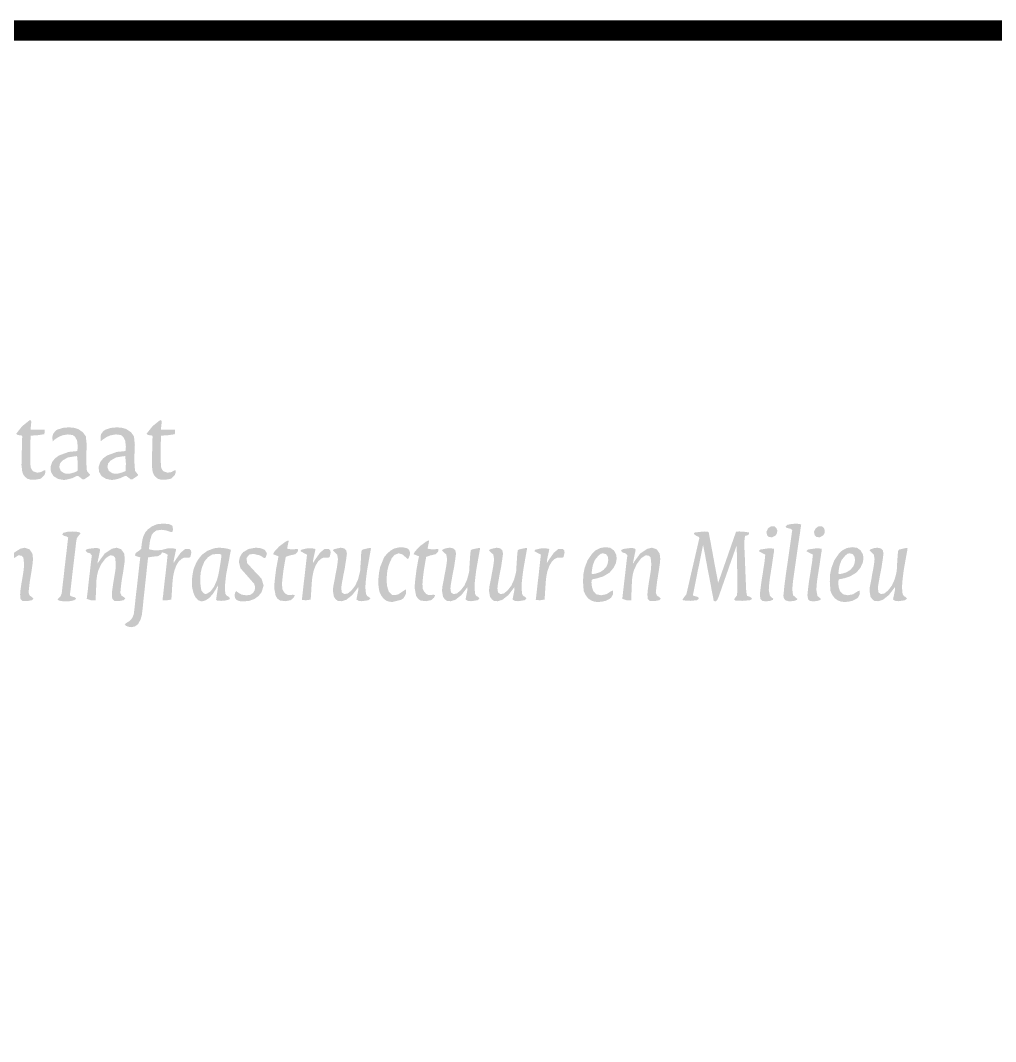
# Model space of a CAD drawing. Extents: x -170 to 15, y -9 to 95.
# Drawn here: x -85.14 to -60.86, y 69.83 to 95.25 of the extents above; entities that cross this region are included whole.
import ezdxf

# ---------------------------------------------------------------- set-up
doc = ezdxf.new("R2010")
doc.units = 0
doc.header["$MEASUREMENT"] = 0
doc.layers.get('0').update_dxf_attribs({"linetype": 'CONTINUOUS'})
doc.layers.add('TO-XX-STEMPEL', color=7, linetype='CONTINUOUS')
doc.layers.add('TO-XX-STEMPEL @ 1', color=7, linetype='CONTINUOUS')

# ---------------------------------------------------------------- blocks, each defined once
blk = doc.blocks.new('rijkslogo-groot')
at = {"layer": 'TO-XX-STEMPEL @ 1', "linetype": 'Continuous', "lineweight": 0}
h = blk.add_hatch(color=256, dxfattribs=at)
h.paths.add_polyline_path([(73.567, -9.591), (73.468, -9.522), (73.36, -9.477), (73.271, -9.462), (73.222, -9.455), (73.027, -9.448), (72.832, -9.455), (72.755, -9.462), (72.679, -9.469), (72.644, -9.476), (72.58, -9.488), (72.553, -9.517), (72.56, -9.546), (72.644, -9.579), (72.721, -9.605), (72.721, -10.286), (72.703, -11.002), (72.614, -11.081), (72.567, -11.12), (72.588, -11.15), (72.639, -11.162), (72.679, -11.168), (72.804, -11.175), (72.93, -11.168), (72.978, -11.162), (73.072, -11.145), (73.125, -11.107), (73.117, -11.078), (73.034, -11.051), (72.957, -11.032), (72.958, -10.479), (73.017, -10.479), (73.093, -10.496), (73.143, -10.562), (73.268, -10.75), (73.369, -10.897), (73.431, -10.987), (73.523, -11.107), (73.6, -11.167), (73.736, -11.184), (73.876, -11.154), (73.913, -11.13), (73.918, -11.108), (73.843, -11.046), (73.719, -10.955), (73.487, -10.66), (73.31, -10.412), (73.389, -10.374), (73.49, -10.316), (73.56, -10.25), (73.633, -10.127), (73.668, -10.025), (73.675, -9.991), (73.682, -9.908), (73.651, -9.73)])
h.paths.add_polyline_path([(73.427, -9.812), (73.445, -9.943), (73.433, -10.06), (73.391, -10.17), (73.316, -10.263), (73.196, -10.332), (73.043, -10.354), (72.96, -10.347), (72.958, -9.971), (72.958, -9.601), (73.066, -9.601), (73.201, -9.61), (73.341, -9.688)], flags=16)
h.paths.add_polyline_path([(74.426, -9.429), (74.359, -9.354), (74.237, -9.348), (74.186, -9.38), (74.151, -9.432), (74.142, -9.503), (74.165, -9.572), (74.212, -9.623), (74.274, -9.643), (74.374, -9.608), (74.428, -9.525)])
h.paths.add_polyline_path([(74.4, -9.935), (74.405, -9.911), (74.296, -9.894), (74.183, -9.901), (74.141, -9.908), (74.054, -9.924), (74.014, -9.944), (74.003, -9.969), (74.087, -10.033), (74.169, -10.067), (74.169, -10.541), (74.136, -11.049), (74.066, -11.102), (74.03, -11.15), (74.079, -11.175), (74.111, -11.182), (74.235, -11.189), (74.364, -11.182), (74.413, -11.175), (74.501, -11.158), (74.545, -11.119), (74.499, -11.081), (74.434, -11.064), (74.403, -11.054), (74.392, -10.493)])
h.paths.add_polyline_path([(75.11, -9.977), (75.116, -9.932), (75.078, -9.907), (75.008, -9.894), (74.894, -9.901), (74.852, -9.908), (74.765, -9.924), (74.713, -9.963), (74.721, -9.993), (74.805, -10.034), (74.88, -10.066), (74.88, -10.743), (74.866, -11.472), (74.821, -11.582), (74.757, -11.664), (74.678, -11.705), (74.643, -11.723), (74.663, -11.76), (74.712, -11.798), (74.795, -11.816), (74.89, -11.801), (74.967, -11.75), (75.027, -11.676), (75.058, -11.603), (75.075, -11.531), (75.082, -11.496), (75.089, -11.454), (75.096, -11.412), (75.103, -10.695)])
h.paths.add_polyline_path([(75.137, -9.429), (75.069, -9.354), (74.992, -9.338), (74.922, -9.363), (74.871, -9.42), (74.852, -9.502), (74.896, -9.597), (74.985, -9.643), (75.085, -9.608), (75.139, -9.525)])
h.paths.add_polyline_path([(75.779, -9.308), (75.784, -9.277), (75.669, -9.253), (75.548, -9.26), (75.507, -9.267), (75.419, -9.284), (75.367, -9.323), (75.392, -9.362), (75.482, -9.402), (75.548, -9.425), (75.548, -10.22), (75.515, -11.049), (75.445, -11.102), (75.409, -11.15), (75.458, -11.175), (75.49, -11.182), (75.607, -11.189), (75.729, -11.182), (75.771, -11.175), (75.813, -11.168), (75.846, -11.162), (75.894, -11.15), (75.91, -11.118), (75.848, -11.078), (75.779, -11.051), (75.771, -10.784), (75.775, -10.525), (75.865, -10.645), (75.98, -10.792), (76.092, -10.939), (76.226, -11.108), (76.318, -11.174), (76.438, -11.187), (76.557, -11.151), (76.593, -11.108), (76.531, -11.06), (76.435, -10.996), (76.203, -10.721), (76, -10.464), (76.004, -10.435), (76.078, -10.381), (76.21, -10.278), (76.323, -10.158), (76.394, -10.054), (76.431, -9.958), (76.421, -9.905), (76.326, -9.894), (76.22, -9.904), (76.189, -9.931), (76.164, -10.012), (76.095, -10.141), (75.92, -10.33), (75.781, -10.449), (75.771, -9.881)])
h.paths.add_polyline_path([(77.013, -10.07), (77.136, -10.061), (77.273, -10.079), (77.401, -10.132), (77.436, -10.148), (77.448, -10.125), (77.44, -9.994), (77.341, -9.909), (77.248, -9.887), (77.157, -9.88), (77.03, -9.893), (76.917, -9.934), (76.792, -10.034), (76.733, -10.131), (76.706, -10.238), (76.714, -10.348), (76.757, -10.456), (76.815, -10.52), (76.916, -10.586), (77.076, -10.658), (77.211, -10.725), (77.267, -10.787), (77.291, -10.861), (77.279, -10.933), (77.233, -10.986), (77.166, -11.021), (77.06, -11.036), (76.904, -11.005), (76.753, -10.911), (76.703, -10.877), (76.686, -10.936), (76.683, -10.994), (76.691, -11.028), (76.719, -11.092), (76.795, -11.154), (76.896, -11.175), (76.938, -11.182), (76.986, -11.189), (77.036, -11.185), (77.115, -11.172), (77.235, -11.144), (77.338, -11.091), (77.42, -11.016), (77.476, -10.923), (77.499, -10.799), (77.475, -10.673), (77.408, -10.581), (77.287, -10.506), (77.177, -10.458), (77.049, -10.406), (76.92, -10.322), (76.892, -10.28), (76.886, -10.233), (76.919, -10.13)])
h.paths.add_polyline_path([(77.951, -10.02), (78.028, -9.986), (78.085, -9.957), (78.097, -9.926), (77.838, -9.894), (77.582, -9.925), (77.587, -9.961), (77.631, -9.991), (77.686, -10.033), (77.75, -10.195), (77.805, -10.353), (77.888, -10.597), (77.972, -10.841), (78.031, -11.003), (78.083, -11.172), (78.143, -11.189), (78.209, -11.176), (78.265, -11.015), (78.313, -10.855), (78.362, -10.702), (78.418, -10.534), (78.489, -10.31), (78.515, -10.239), (78.541, -10.275), (78.557, -10.334), (78.578, -10.409), (78.599, -10.479), (78.62, -10.549), (78.641, -10.618), (78.661, -10.688), (78.682, -10.758), (78.703, -10.827), (78.724, -10.897), (78.745, -10.967), (78.766, -11.042), (78.79, -11.123), (78.818, -11.179), (78.863, -11.189), (78.918, -11.184), (78.956, -11.103), (78.996, -11), (79.031, -10.904), (79.065, -10.813), (79.1, -10.723), (79.137, -10.626), (79.156, -10.577), (79.175, -10.528), (79.212, -10.43), (79.247, -10.335), (79.312, -10.162), (79.41, -9.987), (79.448, -9.924), (79.238, -9.894), (79.031, -9.927), (79.108, -9.994), (79.184, -10.035), (79.086, -10.333), (78.989, -10.639), (78.951, -10.759), (78.911, -10.864), (78.897, -10.821), (78.875, -10.745), (78.863, -10.702), (78.851, -10.656), (78.829, -10.577), (78.807, -10.497), (78.794, -10.451), (78.78, -10.402), (78.766, -10.354), (78.753, -10.308), (78.731, -10.228), (78.709, -10.149), (78.696, -10.103), (78.683, -10.056), (78.679, -10.022), (78.712, -9.988), (78.751, -9.924), (78.293, -9.927), (78.369, -9.993), (78.425, -10.025), (78.43, -10.058), (78.418, -10.101), (78.39, -10.193), (78.362, -10.284), (78.327, -10.395), (78.292, -10.507), (78.265, -10.591), (78.214, -10.753), (78.182, -10.847), (78.163, -10.825), (78.145, -10.753), (78.125, -10.681), (78.104, -10.604), (78.082, -10.525), (78.07, -10.479), (78.057, -10.433), (78.035, -10.354), (78.017, -10.284), (77.976, -10.143)])
h.paths.add_polyline_path([(80.444, -10.479), (80.451, -10.315), (80.429, -10.105), (80.356, -10), (80.242, -9.923), (80.15, -9.894), (80.117, -9.887), (80.006, -9.88), (79.894, -9.887), (79.852, -9.894), (79.712, -9.938), (79.656, -9.986), (79.612, -10.048), (79.599, -10.106), (79.599, -10.181), (79.606, -10.225), (79.646, -10.188), (79.743, -10.122), (79.844, -10.078), (79.98, -10.055), (80.107, -10.071), (80.164, -10.118), (80.212, -10.209), (80.229, -10.361), (80.218, -10.469), (80.131, -10.479), (80.05, -10.484), (79.985, -10.497), (79.754, -10.582), (79.661, -10.654), (79.593, -10.738), (79.549, -10.864), (79.561, -10.987), (79.623, -11.091), (79.731, -11.16), (79.802, -11.175), (79.835, -11.182), (79.884, -11.189), (79.936, -11.182), (79.973, -11.175), (80.087, -11.145), (80.202, -11.091), (80.24, -11.091), (80.293, -11.13), (80.345, -11.171), (80.384, -11.175), (80.523, -11.083), (80.534, -11.058), (80.51, -11.029), (80.456, -10.962), (80.437, -10.706)])
h.paths.add_polyline_path([(80.212, -10.592), (80.229, -10.777), (80.222, -10.966), (80.152, -10.997), (80.064, -11.022), (80.034, -11.029), (79.925, -11.029), (79.885, -11.016), (79.804, -10.964), (79.769, -10.867), (79.787, -10.777), (79.85, -10.704), (79.98, -10.629), (80.127, -10.604), (80.187, -10.597)], flags=16)
h.paths.add_polyline_path([(81.092, -10.465), (81.102, -10.086), (81.274, -10.075), (81.445, -10.05), (81.453, -9.981), (81.453, -9.936), (81.106, -9.935), (81.106, -9.876), (81.113, -9.81), (81.12, -9.751), (81.113, -9.707), (81.081, -9.699), (80.893, -9.849), (80.745, -10.037), (80.769, -10.063), (80.822, -10.075), (80.882, -10.084), (80.897, -10.114), (80.89, -10.159), (80.883, -10.477), (80.875, -10.803), (80.875, -10.826), (80.883, -10.89), (80.906, -11.014), (80.967, -11.113), (81.027, -11.16), (81.082, -11.175), (81.103, -11.182), (81.214, -11.182), (81.353, -11.158), (81.448, -11.063), (81.471, -10.991), (81.466, -10.946), (81.436, -10.95), (81.363, -10.992), (81.266, -11.008), (81.158, -10.97), (81.125, -10.921), (81.101, -10.862)])
h.paths.add_polyline_path([(82.606, -10.3), (82.592, -10.234), (82.514, -10.047), (82.359, -9.923), (82.261, -9.894), (82.22, -9.887), (82.158, -9.88), (82.05, -9.894), (81.912, -9.952), (81.793, -10.056), (81.701, -10.18), (81.643, -10.327), (81.621, -10.437), (81.615, -10.479), (81.608, -10.583), (81.615, -10.688), (81.621, -10.73), (81.639, -10.812), (81.69, -10.919), (81.777, -11.031), (81.877, -11.113), (81.971, -11.158), (82.054, -11.175), (82.092, -11.182), (82.154, -11.189), (82.22, -11.182), (82.269, -11.175), (82.384, -11.16), (82.485, -11.118), (82.552, -11.056), (82.591, -11.005), (82.596, -10.952), (82.595, -10.899), (82.508, -10.94), (82.394, -10.98), (82.36, -10.987), (82.325, -10.994), (82.29, -11.001), (82.227, -11.008), (82.065, -10.971), (81.956, -10.891), (81.874, -10.771), (81.844, -10.679), (81.837, -10.646), (81.831, -10.594), (81.832, -10.549), (82.61, -10.548), (82.61, -10.427)])
h.paths.add_polyline_path([(81.835, -10.388), (81.848, -10.326), (81.885, -10.207), (81.959, -10.107), (82.086, -10.029), (82.221, -10.042), (82.31, -10.106), (82.37, -10.203), (82.388, -10.277), (82.395, -10.312), (82.401, -10.364), (82.4, -10.409), (82.118, -10.409), (81.833, -10.402)], flags=16)
h.paths.add_polyline_path([(83.195, -10.204), (83.24, -10.168), (83.319, -10.12), (83.398, -10.099), (83.447, -10.097), (83.478, -10.103), (83.582, -10.148), (83.602, -10.141), (83.626, -10.075), (83.632, -9.966), (83.577, -9.896), (83.499, -9.88), (83.347, -9.924), (83.255, -10.007), (83.182, -10.079), (83.181, -9.894), (83.101, -9.894), (83.014, -9.901), (82.966, -9.908), (82.864, -9.925), (82.819, -9.945), (82.806, -9.971), (82.855, -10.023), (82.912, -10.047), (82.948, -10.063), (82.973, -10.547), (82.939, -11.049), (82.87, -11.102), (82.834, -11.15), (82.883, -11.175), (82.914, -11.182), (83.053, -11.189), (83.193, -11.185), (83.267, -11.171), (83.357, -11.151), (83.376, -11.118), (83.323, -11.08), (83.244, -11.064), (83.206, -11.054), (83.195, -10.624)])
h.paths.add_polyline_path([(83.954, -10.28), (83.948, -10.233), (83.981, -10.13), (84.075, -10.07), (84.198, -10.061), (84.335, -10.079), (84.463, -10.132), (84.498, -10.148), (84.51, -10.125), (84.502, -9.994), (84.404, -9.909), (84.31, -9.887), (84.219, -9.88), (84.092, -9.893), (83.979, -9.934), (83.854, -10.034), (83.795, -10.131), (83.769, -10.238), (83.776, -10.348), (83.819, -10.456), (83.877, -10.52), (83.978, -10.586), (84.139, -10.658), (84.273, -10.725), (84.329, -10.787), (84.353, -10.861), (84.341, -10.933), (84.295, -10.986), (84.228, -11.021), (84.122, -11.036), (83.966, -11.005), (83.815, -10.911), (83.766, -10.877), (83.748, -10.936), (83.746, -10.994), (83.753, -11.028), (83.781, -11.092), (83.857, -11.154), (83.958, -11.175), (84, -11.182), (84.049, -11.189), (84.098, -11.185), (84.177, -11.172), (84.297, -11.144), (84.4, -11.091), (84.482, -11.016), (84.539, -10.923), (84.561, -10.799), (84.537, -10.673), (84.47, -10.581), (84.349, -10.506), (84.239, -10.458), (84.112, -10.406), (83.982, -10.322)])
h.paths.add_polyline_path([(88.531, -10.075), (88.702, -10.05), (88.711, -9.981), (88.71, -9.936), (88.363, -9.935), (88.363, -9.876), (88.371, -9.81), (88.377, -9.751), (88.37, -9.707), (88.338, -9.699), (88.15, -9.849), (88.002, -10.037), (88.026, -10.063), (88.079, -10.075), (88.139, -10.084), (88.154, -10.114), (88.147, -10.159), (88.14, -10.477), (88.132, -10.803), (88.132, -10.826), (88.14, -10.89), (88.152, -10.985), (88.183, -11.064), (88.224, -11.113), (88.284, -11.16), (88.339, -11.175), (88.36, -11.182), (88.471, -11.182), (88.61, -11.158), (88.706, -11.063), (88.728, -10.991), (88.723, -10.946), (88.693, -10.95), (88.62, -10.992), (88.523, -11.008), (88.415, -10.97), (88.382, -10.921), (88.358, -10.862), (88.349, -10.465), (88.36, -10.086)])
h.paths.add_polyline_path([(87.687, -10.105), (87.613, -10), (87.499, -9.923), (87.407, -9.894), (87.374, -9.887), (87.263, -9.88), (87.151, -9.887), (87.11, -9.894), (86.969, -9.938), (86.913, -9.986), (86.87, -10.048), (86.856, -10.106), (86.856, -10.181), (86.863, -10.225), (86.904, -10.188), (87.001, -10.122), (87.101, -10.078), (87.237, -10.055), (87.365, -10.071), (87.421, -10.118), (87.469, -10.209), (87.486, -10.361), (87.475, -10.469), (87.388, -10.479), (87.307, -10.484), (87.242, -10.497), (87.011, -10.582), (86.918, -10.654), (86.85, -10.738), (86.807, -10.864), (86.818, -10.987), (86.88, -11.091), (86.988, -11.16), (87.059, -11.175), (87.093, -11.182), (87.141, -11.189), (87.193, -11.182), (87.231, -11.175), (87.345, -11.145), (87.459, -11.091), (87.498, -11.091), (87.55, -11.13), (87.603, -11.171), (87.642, -11.175), (87.78, -11.083), (87.791, -11.058), (87.767, -11.029), (87.713, -10.962), (87.695, -10.706), (87.702, -10.479), (87.709, -10.315)])
h.paths.add_polyline_path([(87.469, -10.592), (87.486, -10.777), (87.479, -10.966), (87.409, -10.997), (87.321, -11.022), (87.291, -11.029), (87.182, -11.029), (87.142, -11.016), (87.061, -10.964), (87.026, -10.867), (87.044, -10.777), (87.108, -10.704), (87.238, -10.629), (87.384, -10.604), (87.445, -10.597)], flags=16)
h.paths.add_polyline_path([(86.489, -10.105), (86.415, -10), (86.301, -9.923), (86.21, -9.894), (86.176, -9.887), (86.065, -9.88), (85.953, -9.887), (85.912, -9.894), (85.771, -9.938), (85.716, -9.986), (85.672, -10.048), (85.658, -10.106), (85.659, -10.181), (85.665, -10.225), (85.706, -10.188), (85.803, -10.122), (85.903, -10.078), (86.039, -10.055), (86.167, -10.071), (86.223, -10.118), (86.271, -10.209), (86.288, -10.361), (86.277, -10.469), (86.19, -10.479), (86.109, -10.484), (86.044, -10.497), (85.813, -10.582), (85.72, -10.654), (85.652, -10.738), (85.609, -10.864), (85.62, -10.987), (85.682, -11.091), (85.79, -11.16), (85.861, -11.175), (85.895, -11.182), (85.943, -11.189), (85.995, -11.182), (86.033, -11.175), (86.147, -11.145), (86.261, -11.091), (86.3, -11.091), (86.352, -11.13), (86.405, -11.171), (86.444, -11.175), (86.582, -11.083), (86.593, -11.058), (86.569, -11.029), (86.515, -10.962), (86.497, -10.706), (86.504, -10.479), (86.511, -10.315)])
h.paths.add_polyline_path([(86.271, -10.592), (86.288, -10.777), (86.281, -10.966), (86.211, -10.997), (86.123, -11.022), (86.093, -11.029), (85.984, -11.029), (85.944, -11.016), (85.863, -10.964), (85.828, -10.867), (85.846, -10.777), (85.91, -10.704), (86.04, -10.629), (86.186, -10.604), (86.247, -10.597)], flags=16)
h.paths.add_polyline_path([(85.114, -10.086), (85.286, -10.075), (85.456, -10.05), (85.465, -9.981), (85.464, -9.936), (85.118, -9.935), (85.118, -9.876), (85.125, -9.81), (85.131, -9.751), (85.124, -9.707), (85.093, -9.699), (84.905, -9.849), (84.756, -10.037), (84.78, -10.063), (84.833, -10.075), (84.894, -10.084), (84.909, -10.114), (84.902, -10.159), (84.895, -10.477), (84.887, -10.803), (84.887, -10.826), (84.895, -10.89), (84.906, -10.985), (84.938, -11.064), (84.979, -11.113), (85.038, -11.16), (85.093, -11.175), (85.115, -11.182), (85.226, -11.182), (85.365, -11.158), (85.46, -11.063), (85.483, -10.991), (85.478, -10.946), (85.448, -10.95), (85.374, -10.992), (85.277, -11.008), (85.17, -10.97), (85.137, -10.921), (85.112, -10.862), (85.104, -10.465)])
h = blk.add_hatch(color=256, dxfattribs=at)
h.paths.add_polyline_path([(86.169, -13.404), (86.176, -13.341), (86.183, -13.279), (86.19, -13.223), (86.197, -13.167), (86.204, -13.105), (86.211, -13.042), (86.218, -12.986), (86.225, -12.931), (86.232, -12.868), (86.239, -12.805), (86.246, -12.743), (86.265, -12.639), (86.316, -12.566), (86.357, -12.519), (86.338, -12.495), (86.293, -12.485), (86.26, -12.478), (86.148, -12.471), (86.037, -12.478), (86.006, -12.485), (85.933, -12.503), (85.898, -12.541), (85.944, -12.58), (86.009, -12.596), (86.05, -12.622), (86.044, -12.666), (86.037, -12.722), (86.03, -12.777), (86.023, -12.84), (86.016, -12.903), (86.009, -12.965), (86.002, -13.028), (85.995, -13.084), (85.988, -13.139), (85.981, -13.202), (85.974, -13.265), (85.967, -13.321), (85.96, -13.376), (85.953, -13.439), (85.947, -13.502), (85.94, -13.564), (85.933, -13.627), (85.926, -13.683), (85.919, -13.738), (85.912, -13.801), (85.905, -13.864), (85.898, -13.926), (85.891, -13.989), (85.884, -14.022), (85.863, -14.076), (85.815, -14.125), (85.786, -14.162), (85.809, -14.187), (85.859, -14.198), (85.895, -14.205), (85.992, -14.212), (86.093, -14.205), (86.13, -14.198), (86.204, -14.181), (86.246, -14.145), (86.22, -14.11), (86.154, -14.093), (86.102, -14.075), (86.091, -14.032), (86.1, -13.989), (86.107, -13.933), (86.114, -13.878), (86.121, -13.815), (86.128, -13.752), (86.135, -13.697), (86.142, -13.641), (86.148, -13.578), (86.155, -13.516), (86.161, -13.464)])
h.paths.add_polyline_path([(87.444, -13.021), (87.368, -12.913), (87.252, -12.875), (87.137, -12.902), (86.96, -13.018), (86.814, -13.217), (86.779, -13.274), (86.782, -13.237), (86.789, -13.202), (86.796, -13.167), (86.803, -13.133), (86.81, -13.098), (86.817, -13.063), (86.831, -13), (86.844, -12.929), (86.83, -12.9), (86.783, -12.886), (86.718, -12.884), (86.657, -12.889), (86.541, -12.906), (86.496, -12.926), (86.483, -12.952), (86.529, -12.997), (86.594, -13.014), (86.639, -13.065), (86.629, -13.139), (86.622, -13.195), (86.615, -13.251), (86.608, -13.314), (86.601, -13.376), (86.594, -13.439), (86.587, -13.502), (86.58, -13.557), (86.573, -13.613), (86.566, -13.676), (86.559, -13.738), (86.552, -13.801), (86.545, -13.864), (86.539, -13.92), (86.532, -13.975), (86.525, -14.038), (86.517, -14.101), (86.511, -14.147), (86.623, -14.184), (86.734, -14.183), (86.734, -14.104), (86.74, -14.017), (86.747, -13.843), (86.754, -13.669), (86.761, -13.62), (86.768, -13.571), (86.775, -13.536), (86.8, -13.44), (86.872, -13.283), (86.985, -13.135), (87.089, -13.067), (87.166, -13.07), (87.218, -13.119), (87.235, -13.275), (87.228, -13.404), (87.221, -13.453), (87.214, -13.502), (87.207, -13.543), (87.2, -13.585), (87.193, -13.627), (87.186, -13.669), (87.179, -13.711), (87.172, -13.752), (87.165, -13.801), (87.158, -13.85), (87.151, -13.899), (87.144, -13.947), (87.137, -14.043), (87.148, -14.151), (87.201, -14.203), (87.308, -14.205), (87.434, -14.181), (87.471, -14.142), (87.43, -14.1), (87.377, -14.069), (87.348, -13.998), (87.353, -13.933), (87.36, -13.871), (87.367, -13.808), (87.374, -13.752), (87.381, -13.697), (87.388, -13.655), (87.395, -13.613), (87.402, -13.571), (87.409, -13.53), (87.416, -13.488), (87.423, -13.446), (87.43, -13.397), (87.437, -13.348), (87.444, -13.3), (87.451, -13.251), (87.458, -13.151)])
h.paths.add_polyline_path([(88.383, -12.99), (88.459, -13.011), (88.53, -13.049), (88.523, -13.07), (88.516, -13.133), (88.51, -13.195), (88.503, -13.258), (88.496, -13.321), (88.489, -13.383), (88.482, -13.446), (88.475, -13.509), (88.468, -13.571), (88.461, -13.627), (88.454, -13.683), (88.447, -13.745), (88.44, -13.808), (88.433, -13.871), (88.426, -13.933), (88.419, -13.996), (88.413, -14.058), (88.404, -14.124), (88.4, -14.184), (88.503, -14.184), (88.617, -14.165), (88.628, -14.022), (88.635, -13.892), (88.642, -13.794), (88.649, -13.697), (88.656, -13.641), (88.663, -13.585), (88.67, -13.55), (88.692, -13.447), (88.742, -13.314), (88.802, -13.217), (88.871, -13.154), (88.939, -13.12), (89.064, -13.12), (89.089, -13.106), (89.102, -13.061), (89.108, -13.028), (89.115, -13), (89.105, -12.94), (89.065, -12.905), (88.963, -12.905), (88.85, -12.999), (88.729, -13.169), (88.673, -13.26), (88.677, -13.195), (88.684, -13.16), (88.691, -13.126), (88.698, -13.091), (88.711, -13.028), (88.725, -12.965), (88.733, -12.93), (88.733, -12.913), (88.706, -12.897), (88.6, -12.889), (88.519, -12.894), (88.456, -12.909), (88.375, -12.932), (88.205, -12.944), (88.057, -12.913), (88.064, -12.875), (88.071, -12.819), (88.078, -12.763), (88.085, -12.708), (88.129, -12.553), (88.175, -12.499), (88.244, -12.446), (88.366, -12.429), (88.484, -12.443), (88.591, -12.48), (88.642, -12.485), (88.66, -12.42), (88.643, -12.327), (88.566, -12.29), (88.53, -12.283), (88.405, -12.276), (88.261, -12.29), (88.133, -12.344), (88.03, -12.421), (87.967, -12.496), (87.922, -12.585), (87.904, -12.651), (87.897, -12.68), (87.89, -12.722), (87.883, -12.763), (87.876, -12.819), (87.867, -12.904), (87.807, -12.956), (87.735, -13.002), (87.709, -13.068), (87.779, -13.098), (87.848, -13.116), (87.841, -13.139), (87.834, -13.195), (87.827, -13.251), (87.82, -13.314), (87.813, -13.376), (87.806, -13.439), (87.799, -13.502), (87.792, -13.564), (87.785, -13.627), (87.778, -13.69), (87.771, -13.752), (87.764, -13.815), (87.757, -13.878), (87.75, -13.933), (87.743, -13.989), (87.736, -14.052), (87.729, -14.115), (87.723, -14.177), (87.716, -14.24), (87.709, -14.303), (87.702, -14.365), (87.695, -14.428), (87.681, -14.534), (87.643, -14.625), (87.582, -14.697), (87.5, -14.746), (87.458, -14.778), (87.487, -14.818), (87.541, -14.839), (87.566, -14.846), (87.617, -14.853), (87.707, -14.837), (87.788, -14.777), (87.85, -14.666), (87.876, -14.577), (87.883, -14.546), (87.89, -14.491), (87.897, -14.435), (87.904, -14.372), (87.911, -14.31), (87.918, -14.24), (87.924, -14.17), (87.931, -14.108), (87.938, -14.045), (87.945, -13.982), (87.952, -13.92), (87.959, -13.85), (87.966, -13.78), (87.973, -13.718), (87.98, -13.655), (87.987, -13.592), (87.994, -13.53), (88.001, -13.46), (88.008, -13.39), (88.015, -13.328), (88.022, -13.265), (88.029, -13.197), (88.039, -13.117), (88.147, -13.098), (88.287, -13.084), (88.353, -13.046), (88.377, -13.006)])
h.paths.add_polyline_path([(90.084, -13.014), (90.09, -12.979), (90.098, -12.944), (90.103, -12.929), (90.028, -12.903), (89.993, -12.896), (89.951, -12.889), (89.909, -12.882), (89.819, -12.875), (89.731, -12.88), (89.67, -12.894), (89.516, -12.951), (89.377, -13.052), (89.29, -13.162), (89.241, -13.243), (89.214, -13.304), (89.172, -13.405), (89.157, -13.481), (89.15, -13.516), (89.143, -13.564), (89.136, -13.613), (89.129, -13.738), (89.136, -13.864), (89.143, -13.9), (89.171, -14.008), (89.217, -14.109), (89.285, -14.181), (89.367, -14.212), (89.459, -14.191), (89.554, -14.131), (89.647, -14.031), (89.735, -13.891), (89.779, -13.813), (89.777, -13.864), (89.77, -13.913), (89.763, -13.961), (89.756, -14.003), (89.749, -14.045), (89.742, -14.094), (89.735, -14.143), (89.729, -14.168), (89.754, -14.189), (89.854, -14.198), (89.935, -14.194), (89.997, -14.18), (90.066, -14.16), (90.076, -14.127), (90.044, -14.096), (89.993, -14.066), (89.961, -14.019), (89.951, -13.878), (89.958, -13.752), (89.965, -13.69), (89.972, -13.627), (89.979, -13.571), (89.986, -13.516), (89.993, -13.481), (90, -13.446), (90.007, -13.411), (90.014, -13.376), (90.021, -13.341), (90.028, -13.307), (90.035, -13.272), (90.042, -13.237), (90.049, -13.202), (90.056, -13.167), (90.063, -13.126), (90.07, -13.084), (90.077, -13.049)])
h.paths.add_polyline_path([(89.857, -13.039), (89.861, -13.112), (89.854, -13.16), (89.847, -13.209), (89.84, -13.251), (89.833, -13.293), (89.826, -13.335), (89.819, -13.376), (89.812, -13.418), (89.805, -13.46), (89.798, -13.495), (89.791, -13.53), (89.784, -13.564), (89.752, -13.682), (89.68, -13.847), (89.589, -13.966), (89.498, -14.022), (89.453, -14.025), (89.439, -14.017), (89.406, -13.994), (89.364, -13.936), (89.352, -13.866), (89.345, -13.836), (89.338, -13.676), (89.345, -13.516), (89.352, -13.48), (89.382, -13.359), (89.443, -13.213), (89.531, -13.111), (89.633, -13.045), (89.761, -13.028)], flags=16)
h.paths.add_polyline_path([(90.556, -13.046), (90.664, -13.028), (90.826, -13.068), (90.882, -13.102), (90.923, -13.132), (90.95, -13.133), (90.973, -13.097), (90.996, -13.02), (90.949, -12.931), (90.847, -12.889), (90.815, -12.882), (90.717, -12.875), (90.54, -12.906), (90.403, -12.987), (90.357, -13.046), (90.317, -13.128), (90.299, -13.23), (90.339, -13.386), (90.508, -13.578), (90.679, -13.773), (90.703, -13.857), (90.692, -13.936), (90.65, -14.003), (90.58, -14.05), (90.483, -14.059), (90.369, -14.043), (90.277, -13.99), (90.23, -13.954), (90.205, -13.996), (90.19, -14.063), (90.205, -14.128), (90.243, -14.178), (90.298, -14.198), (90.324, -14.205), (90.415, -14.212), (90.558, -14.197), (90.683, -14.152), (90.786, -14.08), (90.865, -13.981), (90.914, -13.815), (90.864, -13.647), (90.683, -13.454), (90.506, -13.262), (90.487, -13.134)])
h.paths.add_polyline_path([(91.4, -13.502), (91.407, -13.446), (91.414, -13.404), (91.421, -13.362), (91.428, -13.321), (91.435, -13.279), (91.442, -13.237), (91.449, -13.195), (91.456, -13.16), (91.465, -13.103), (91.569, -13.067), (91.702, -13.037), (91.759, -12.98), (91.775, -12.924), (91.753, -12.902), (91.72, -12.91), (91.605, -12.916), (91.497, -12.899), (91.504, -12.875), (91.511, -12.84), (91.518, -12.805), (91.525, -12.77), (91.533, -12.735), (91.54, -12.709), (91.523, -12.694), (91.451, -12.731), (91.301, -12.843), (91.183, -12.972), (91.15, -13.036), (91.22, -13.063), (91.288, -13.09), (91.281, -13.112), (91.274, -13.146), (91.268, -13.181), (91.261, -13.216), (91.254, -13.251), (91.247, -13.293), (91.24, -13.335), (91.233, -13.369), (91.226, -13.404), (91.219, -13.46), (91.212, -13.516), (91.205, -13.571), (91.198, -13.627), (91.191, -13.697), (91.184, -13.766), (91.177, -13.871), (91.215, -14.075), (91.259, -14.142), (91.325, -14.19), (91.463, -14.206), (91.592, -14.179), (91.662, -14.118), (91.692, -14.058), (91.653, -14.047), (91.518, -14.05), (91.463, -14.023), (91.413, -13.967), (91.381, -13.901), (91.372, -13.78), (91.379, -13.683), (91.386, -13.62), (91.393, -13.557)])
h.paths.add_polyline_path([(92.211, -13.314), (92.271, -13.217), (92.34, -13.154), (92.408, -13.12), (92.532, -13.12), (92.557, -13.106), (92.57, -13.061), (92.577, -13.028), (92.584, -13), (92.574, -12.94), (92.533, -12.905), (92.432, -12.905), (92.319, -12.999), (92.198, -13.169), (92.142, -13.26), (92.145, -13.195), (92.152, -13.16), (92.159, -13.126), (92.166, -13.091), (92.18, -13.028), (92.194, -12.965), (92.201, -12.93), (92.201, -12.913), (92.174, -12.897), (92.068, -12.889), (91.987, -12.894), (91.925, -12.908), (91.849, -12.928), (91.832, -12.96), (91.916, -13.008), (91.999, -13.049), (91.992, -13.07), (91.985, -13.133), (91.978, -13.195), (91.971, -13.258), (91.964, -13.321), (91.957, -13.383), (91.95, -13.446), (91.943, -13.509), (91.936, -13.571), (91.929, -13.627), (91.922, -13.683), (91.915, -13.745), (91.908, -13.808), (91.901, -13.871), (91.894, -13.933), (91.887, -13.996), (91.88, -14.059), (91.873, -14.114), (91.866, -14.173), (91.967, -14.184), (92.086, -14.165), (92.096, -14.022), (92.103, -13.892), (92.11, -13.794), (92.117, -13.697), (92.124, -13.641), (92.131, -13.585), (92.138, -13.55), (92.16, -13.447)])
h.paths.add_polyline_path([(92.967, -13.181), (92.974, -13.126), (92.981, -13.07), (92.988, -13.025), (92.97, -12.937), (92.915, -12.89), (92.83, -12.875), (92.69, -12.906), (92.649, -12.924), (92.64, -12.945), (92.686, -12.989), (92.747, -13.047), (92.765, -13.156), (92.758, -13.237), (92.751, -13.286), (92.744, -13.335), (92.737, -13.376), (92.73, -13.418), (92.723, -13.453), (92.716, -13.488), (92.709, -13.523), (92.702, -13.557), (92.695, -13.599), (92.688, -13.641), (92.681, -13.676), (92.674, -13.711), (92.667, -13.745), (92.66, -13.78), (92.653, -13.815), (92.647, -13.85), (92.64, -13.951), (92.664, -14.094), (92.707, -14.157), (92.76, -14.197), (92.856, -14.207), (92.971, -14.172), (93.12, -14.054), (93.243, -13.895), (93.271, -13.856), (93.273, -13.92), (93.266, -13.954), (93.259, -13.989), (93.252, -14.024), (93.245, -14.059), (93.239, -14.094), (93.231, -14.129), (93.225, -14.165), (93.291, -14.203), (93.363, -14.206), (93.42, -14.198), (93.521, -14.182), (93.573, -14.143), (93.539, -14.101), (93.496, -14.08), (93.463, -14.028), (93.447, -13.866), (93.454, -13.738), (93.461, -13.676), (93.468, -13.613), (93.475, -13.557), (93.482, -13.502), (93.489, -13.453), (93.496, -13.404), (93.503, -13.365), (93.538, -13.167), (93.545, -13.126), (93.552, -13.084), (93.559, -13.049), (93.567, -13.003), (93.573, -12.972), (93.58, -12.93), (93.586, -12.897), (93.577, -12.878), (93.496, -12.893), (93.386, -12.919), (93.354, -12.94), (93.35, -12.979), (93.343, -13.028), (93.336, -13.133), (93.333, -13.25), (93.322, -13.341), (93.318, -13.444), (93.304, -13.514), (93.263, -13.669), (93.194, -13.82), (93.101, -13.939), (93.009, -14.014), (92.925, -14.029), (92.862, -13.989), (92.848, -13.891), (92.855, -13.808), (92.862, -13.766), (92.869, -13.725), (92.876, -13.69), (92.883, -13.655), (92.89, -13.613), (92.897, -13.571), (92.904, -13.536), (92.911, -13.502), (92.918, -13.467), (92.925, -13.432), (92.932, -13.397), (92.939, -13.362), (92.946, -13.314), (92.953, -13.265), (92.96, -13.223)])
h.paths.add_polyline_path([(93.984, -13.53), (93.991, -13.481), (93.998, -13.432), (94.005, -13.403), (94.035, -13.289), (94.104, -13.137), (94.173, -13.055), (94.273, -13.014), (94.367, -13.041), (94.454, -13.114), (94.506, -13.16), (94.529, -13.122), (94.553, -13.063), (94.559, -12.992), (94.537, -12.932), (94.491, -12.89), (94.427, -12.875), (94.395, -12.868), (94.283, -12.868), (94.248, -12.875), (94.174, -12.892), (94.086, -12.939), (93.995, -13.016), (93.914, -13.112), (93.816, -13.354), (93.796, -13.453), (93.789, -13.488), (93.782, -13.55), (93.775, -13.613), (93.768, -13.725), (93.775, -13.836), (93.782, -13.885), (93.798, -13.97), (93.837, -14.057), (93.895, -14.137), (93.969, -14.195), (94.022, -14.212), (94.043, -14.219), (94.12, -14.226), (94.334, -14.173), (94.398, -14.132), (94.459, -14.021), (94.455, -13.914), (94.386, -13.955), (94.271, -14.035), (94.186, -14.056), (94.114, -14.05), (94.03, -13.965), (93.991, -13.841), (93.984, -13.808), (93.977, -13.669)])
h.paths.add_polyline_path([(94.91, -13.404), (94.917, -13.362), (94.924, -13.321), (94.931, -13.279), (94.938, -13.237), (94.945, -13.195), (94.952, -13.16), (94.961, -13.103), (95.065, -13.067), (95.198, -13.037), (95.255, -12.98), (95.271, -12.924), (95.25, -12.902), (95.216, -12.91), (95.101, -12.916), (94.994, -12.899), (95.001, -12.875), (95.008, -12.84), (95.014, -12.805), (95.021, -12.77), (95.029, -12.735), (95.036, -12.709), (95.02, -12.694), (94.947, -12.731), (94.797, -12.843), (94.679, -12.972), (94.646, -13.036), (94.717, -13.063), (94.785, -13.09), (94.778, -13.112), (94.771, -13.146), (94.764, -13.181), (94.757, -13.216), (94.75, -13.251), (94.743, -13.293), (94.736, -13.335), (94.729, -13.369), (94.722, -13.404), (94.715, -13.46), (94.708, -13.516), (94.701, -13.571), (94.694, -13.627), (94.687, -13.697), (94.68, -13.766), (94.673, -13.871), (94.711, -14.075), (94.756, -14.142), (94.822, -14.19), (94.959, -14.206), (95.088, -14.179), (95.158, -14.118), (95.188, -14.058), (95.149, -14.047), (95.014, -14.05), (94.96, -14.023), (94.91, -13.967), (94.877, -13.901), (94.868, -13.78), (94.875, -13.683), (94.882, -13.62), (94.889, -13.557), (94.896, -13.502), (94.903, -13.446)])
h.paths.add_polyline_path([(95.641, -13.432), (95.648, -13.397), (95.655, -13.362), (95.662, -13.314), (95.669, -13.265), (95.676, -13.223), (95.683, -13.181), (95.69, -13.126), (95.697, -13.07), (95.704, -13.025), (95.686, -12.937), (95.631, -12.89), (95.553, -12.875), (95.48, -12.882), (95.407, -12.906), (95.365, -12.924), (95.356, -12.945), (95.402, -12.989), (95.463, -13.047), (95.481, -13.156), (95.474, -13.237), (95.467, -13.286), (95.46, -13.335), (95.453, -13.376), (95.446, -13.418), (95.439, -13.453), (95.432, -13.488), (95.425, -13.523), (95.418, -13.557), (95.411, -13.599), (95.405, -13.641), (95.398, -13.676), (95.391, -13.711), (95.384, -13.745), (95.377, -13.78), (95.37, -13.815), (95.363, -13.85), (95.356, -13.951), (95.38, -14.094), (95.423, -14.157), (95.476, -14.197), (95.572, -14.207), (95.687, -14.172), (95.837, -14.054), (95.959, -13.895), (95.987, -13.856), (95.99, -13.92), (95.983, -13.954), (95.976, -13.989), (95.969, -14.024), (95.962, -14.059), (95.955, -14.094), (95.947, -14.129), (95.941, -14.165), (96.008, -14.203), (96.08, -14.206), (96.136, -14.198), (96.237, -14.182), (96.289, -14.143), (96.255, -14.101), (96.212, -14.08), (96.179, -14.028), (96.164, -13.866), (96.171, -13.738), (96.178, -13.676), (96.185, -13.613), (96.192, -13.557), (96.198, -13.502), (96.205, -13.453), (96.212, -13.404), (96.219, -13.362), (96.226, -13.321), (96.233, -13.286), (96.24, -13.251), (96.247, -13.209), (96.254, -13.167), (96.261, -13.126), (96.268, -13.084), (96.275, -13.049), (96.282, -13.014), (96.289, -12.972), (96.297, -12.93), (96.302, -12.897), (96.293, -12.878), (96.212, -12.893), (96.102, -12.919), (96.071, -12.94), (96.066, -12.979), (96.059, -13.028), (96.052, -13.133), (96.045, -13.237), (96.038, -13.341), (96.034, -13.444), (96.021, -13.514), (95.979, -13.669), (95.91, -13.82), (95.817, -13.939), (95.725, -14.014), (95.641, -14.029), (95.579, -13.989), (95.565, -13.891), (95.572, -13.808), (95.579, -13.766), (95.586, -13.725), (95.593, -13.69), (95.6, -13.655), (95.606, -13.613), (95.613, -13.571), (95.62, -13.536), (95.627, -13.502), (95.634, -13.467)])
h.paths.add_polyline_path([(96.79, -13.536), (96.797, -13.502), (96.804, -13.467), (96.811, -13.432), (96.818, -13.397), (96.825, -13.362), (96.832, -13.314), (96.839, -13.265), (96.846, -13.223), (96.853, -13.181), (96.86, -13.126), (96.867, -13.07), (96.874, -13.025), (96.856, -12.937), (96.801, -12.89), (96.716, -12.875), (96.577, -12.906), (96.535, -12.924), (96.526, -12.945), (96.572, -12.989), (96.633, -13.047), (96.651, -13.156), (96.644, -13.237), (96.637, -13.286), (96.63, -13.335), (96.623, -13.376), (96.616, -13.418), (96.609, -13.453), (96.602, -13.488), (96.595, -13.523), (96.589, -13.557), (96.582, -13.599), (96.575, -13.641), (96.568, -13.676), (96.561, -13.711), (96.554, -13.745), (96.547, -13.78), (96.54, -13.815), (96.533, -13.85), (96.526, -13.951), (96.55, -14.094), (96.594, -14.157), (96.646, -14.197), (96.742, -14.207), (96.857, -14.172), (97.007, -14.054), (97.129, -13.895), (97.157, -13.856), (97.16, -13.92), (97.153, -13.954), (97.146, -13.989), (97.139, -14.024), (97.132, -14.059), (97.125, -14.094), (97.117, -14.129), (97.111, -14.165), (97.178, -14.203), (97.25, -14.206), (97.306, -14.198), (97.407, -14.182), (97.459, -14.143), (97.425, -14.101), (97.382, -14.08), (97.349, -14.028), (97.334, -13.866), (97.341, -13.738), (97.348, -13.676), (97.355, -13.613), (97.362, -13.557), (97.369, -13.502), (97.376, -13.453), (97.382, -13.404), (97.389, -13.362), (97.396, -13.321), (97.403, -13.286), (97.41, -13.251), (97.417, -13.209), (97.424, -13.167), (97.431, -13.126), (97.438, -13.084), (97.445, -13.049), (97.452, -13.014), (97.459, -12.972), (97.467, -12.93), (97.472, -12.897), (97.463, -12.878), (97.382, -12.893), (97.272, -12.919), (97.241, -12.94), (97.236, -12.979), (97.229, -13.028), (97.222, -13.133), (97.215, -13.237), (97.208, -13.341), (97.204, -13.444), (97.191, -13.514), (97.149, -13.669), (97.08, -13.82), (96.987, -13.939), (96.896, -14.014), (96.811, -14.029), (96.749, -13.989), (96.735, -13.891), (96.742, -13.808), (96.749, -13.766), (96.756, -13.725), (96.763, -13.69), (96.77, -13.655), (96.777, -13.613), (96.784, -13.571)])
h.paths.add_polyline_path([(97.982, -13.447), (98.033, -13.314), (98.093, -13.217), (98.162, -13.154), (98.23, -13.12), (98.355, -13.12), (98.38, -13.106), (98.392, -13.061), (98.399, -13.028), (98.406, -13), (98.396, -12.94), (98.356, -12.905), (98.254, -12.905), (98.141, -12.999), (98.02, -13.169), (97.964, -13.26), (97.968, -13.195), (97.974, -13.16), (97.981, -13.126), (97.988, -13.091), (98.002, -13.028), (98.016, -12.965), (98.024, -12.93), (98.024, -12.913), (97.997, -12.897), (97.891, -12.889), (97.81, -12.894), (97.747, -12.908), (97.671, -12.928), (97.655, -12.96), (97.739, -13.008), (97.821, -13.049), (97.814, -13.07), (97.807, -13.133), (97.8, -13.195), (97.793, -13.258), (97.786, -13.321), (97.779, -13.383), (97.772, -13.446), (97.766, -13.509), (97.759, -13.571), (97.752, -13.627), (97.745, -13.683), (97.738, -13.745), (97.731, -13.808), (97.724, -13.871), (97.717, -13.933), (97.71, -13.996), (97.703, -14.059), (97.696, -14.114), (97.689, -14.173), (97.79, -14.184), (97.908, -14.165), (97.919, -14.022), (97.926, -13.892), (97.933, -13.794), (97.94, -13.697), (97.947, -13.641), (97.954, -13.585), (97.961, -13.55)])
h = blk.add_hatch(color=256, dxfattribs=at)
h.paths.add_polyline_path([(102.014, -12.596), (102.007, -12.554), (102, -12.52), (101.99, -12.481), (101.896, -12.471), (101.805, -12.478), (101.742, -12.485), (101.655, -12.495), (101.627, -12.507), (101.624, -12.534), (101.695, -12.583), (101.745, -12.604), (101.763, -12.63), (101.735, -12.749), (101.708, -12.868), (101.687, -12.958), (101.666, -13.049), (101.645, -13.139), (101.624, -13.23), (101.603, -13.321), (101.582, -13.411), (101.561, -13.502), (101.54, -13.592), (101.519, -13.683), (101.499, -13.773), (101.478, -13.864), (101.457, -13.954), (101.437, -14.038), (101.383, -14.106), (101.346, -14.161), (101.353, -14.18), (101.378, -14.184), (101.415, -14.191), (101.54, -14.198), (101.704, -14.181), (101.749, -14.143), (101.737, -14.109), (101.71, -14.096), (101.644, -14.079), (101.598, -14.062), (101.602, -14.045), (101.61, -14.01), (101.617, -13.975), (101.624, -13.94), (101.631, -13.906), (101.638, -13.871), (101.645, -13.836), (101.652, -13.801), (101.659, -13.766), (101.666, -13.731), (101.673, -13.697), (101.68, -13.662), (101.687, -13.627), (101.694, -13.592), (101.701, -13.557), (101.708, -13.523), (101.714, -13.488), (101.721, -13.453), (101.735, -13.39), (101.749, -13.328), (101.756, -13.293), (101.763, -13.258), (101.77, -13.223), (101.777, -13.188), (101.784, -13.153), (101.791, -13.119), (101.798, -13.084), (101.805, -13.049), (101.812, -13.014), (101.819, -12.979), (101.826, -12.944), (101.833, -12.91), (101.84, -12.875), (101.847, -12.839), (101.854, -12.81), (101.861, -12.839), (101.868, -12.875), (101.875, -12.91), (101.882, -12.944), (101.889, -12.979), (101.896, -13.014), (101.903, -13.049), (101.909, -13.084), (101.916, -13.126), (101.923, -13.167), (101.93, -13.202), (101.937, -13.237), (101.944, -13.272), (101.951, -13.307), (101.958, -13.348), (101.965, -13.39), (101.972, -13.425), (101.979, -13.46), (101.986, -13.495), (101.993, -13.53), (102, -13.564), (102.007, -13.599), (102.014, -13.641), (102.021, -13.683), (102.028, -13.718), (102.035, -13.752), (102.042, -13.787), (102.049, -13.822), (102.056, -13.864), (102.063, -13.906), (102.07, -13.94), (102.077, -13.975), (102.084, -14.01), (102.091, -14.045), (102.098, -14.08), (102.105, -14.115), (102.111, -14.156), (102.122, -14.201), (102.164, -14.211), (102.2, -14.186), (102.23, -14.127), (102.264, -14.032), (102.313, -13.892), (102.362, -13.752), (102.411, -13.613), (102.46, -13.474), (102.508, -13.335), (102.557, -13.195), (102.606, -13.056), (102.656, -12.914), (102.675, -12.861), (102.691, -12.824), (102.697, -13.117), (102.703, -13.418), (102.71, -13.731), (102.701, -14.062), (102.658, -14.111), (102.627, -14.157), (102.66, -14.189), (102.829, -14.198), (103.021, -14.182), (103.061, -14.162), (103.072, -14.135), (103.018, -14.094), (102.95, -14.075), (102.933, -13.996), (102.926, -13.92), (102.919, -13.752), (102.912, -13.585), (102.905, -13.411), (102.898, -13.237), (102.892, -13.07), (102.884, -12.903), (102.878, -12.739), (102.898, -12.582), (102.96, -12.566), (103.002, -12.534), (102.993, -12.495), (102.933, -12.485), (102.877, -12.478), (102.772, -12.471), (102.675, -12.472), (102.64, -12.577), (102.599, -12.693), (102.55, -12.833), (102.502, -12.972), (102.446, -13.133), (102.39, -13.293), (102.341, -13.432), (102.292, -13.572), (102.259, -13.666), (102.228, -13.748), (102.223, -13.719), (102.216, -13.683), (102.209, -13.641), (102.202, -13.599), (102.195, -13.564), (102.188, -13.53), (102.181, -13.495), (102.174, -13.46), (102.167, -13.418), (102.16, -13.376), (102.153, -13.341), (102.146, -13.307), (102.139, -13.272), (102.132, -13.237), (102.125, -13.195), (102.118, -13.153), (102.111, -13.119), (102.105, -13.084), (102.098, -13.042), (102.091, -13), (102.084, -12.965), (102.077, -12.931), (102.07, -12.896), (102.063, -12.861), (102.056, -12.819), (102.049, -12.777), (102.042, -12.743), (102.035, -12.708), (102.028, -12.673), (102.021, -12.638)])
h.paths.add_polyline_path([(103.701, -12.444), (103.68, -12.388), (103.634, -12.347), (103.546, -12.341), (103.471, -12.394), (103.431, -12.478), (103.448, -12.567), (103.49, -12.606), (103.572, -12.617), (103.663, -12.567), (103.696, -12.507)])
h.paths.add_polyline_path([(104.885, -12.444), (104.864, -12.388), (104.818, -12.347), (104.73, -12.341), (104.655, -12.394), (104.615, -12.478), (104.632, -12.567), (104.674, -12.606), (104.756, -12.617), (104.847, -12.567), (104.88, -12.507)])
h.paths.add_polyline_path([(104.284, -12.38), (104.292, -12.331), (104.297, -12.306), (104.272, -12.285), (104.166, -12.276), (104.076, -12.283), (104.031, -12.29), (103.951, -12.306), (103.908, -12.345), (103.924, -12.376), (103.966, -12.387), (104.03, -12.404), (104.076, -12.436), (104.069, -12.457), (104.062, -12.513), (104.055, -12.568), (104.048, -12.617), (104.041, -12.666), (104.034, -12.715), (104.027, -12.763), (104.02, -12.812), (104.013, -12.861), (104.006, -12.91), (103.999, -12.958), (103.992, -13.007), (103.985, -13.056), (103.978, -13.105), (103.971, -13.153), (103.964, -13.202), (103.957, -13.251), (103.95, -13.3), (103.943, -13.348), (103.936, -13.397), (103.929, -13.446), (103.922, -13.495), (103.915, -13.543), (103.908, -13.599), (103.901, -13.655), (103.894, -13.704), (103.887, -13.752), (103.88, -13.808), (103.874, -13.864), (103.867, -13.94), (103.86, -14.017), (103.853, -14.066), (103.865, -14.133), (103.904, -14.184), (104.002, -14.212), (104.125, -14.197), (104.192, -14.172), (104.2, -14.148), (104.155, -14.112), (104.093, -14.054), (104.076, -13.917), (104.082, -13.808), (104.089, -13.745), (104.096, -13.683), (104.103, -13.634), (104.11, -13.585), (104.117, -13.536), (104.124, -13.488), (104.131, -13.439), (104.138, -13.39), (104.145, -13.341), (104.152, -13.293), (104.159, -13.244), (104.166, -13.195), (104.173, -13.146), (104.18, -13.098), (104.187, -13.049), (104.194, -13), (104.201, -12.951), (104.208, -12.903), (104.215, -12.854), (104.222, -12.805), (104.229, -12.756), (104.236, -12.708), (104.243, -12.659), (104.25, -12.61), (104.257, -12.568), (104.264, -12.527), (104.271, -12.478), (104.277, -12.429)])
h.paths.add_polyline_path([(103.567, -13.321), (103.574, -13.272), (103.581, -13.223), (103.588, -13.174), (103.595, -13.126), (103.602, -13.084), (103.606, -13.044), (103.62, -12.974), (103.619, -12.898), (103.49, -12.889), (103.278, -12.921), (103.24, -12.959), (103.325, -13.008), (103.407, -13.049), (103.4, -13.07), (103.393, -13.139), (103.386, -13.209), (103.379, -13.258), (103.372, -13.307), (103.365, -13.348), (103.358, -13.39), (103.351, -13.439), (103.344, -13.488), (103.337, -13.53), (103.33, -13.571), (103.323, -13.613), (103.316, -13.655), (103.309, -13.704), (103.302, -13.752), (103.295, -13.808), (103.288, -13.864), (103.282, -13.92), (103.275, -13.975), (103.268, -14.057), (103.285, -14.156), (103.326, -14.196), (103.41, -14.212), (103.526, -14.197), (103.593, -14.172), (103.601, -14.145), (103.572, -14.121), (103.518, -14.075), (103.49, -13.928), (103.497, -13.808), (103.504, -13.745), (103.511, -13.683), (103.518, -13.634), (103.525, -13.585), (103.532, -13.543), (103.539, -13.502), (103.546, -13.453), (103.553, -13.404), (103.56, -13.362)])
h.paths.add_polyline_path([(104.765, -13.223), (104.772, -13.174), (104.779, -13.126), (104.786, -13.084), (104.79, -13.044), (104.804, -12.974), (104.803, -12.898), (104.674, -12.889), (104.462, -12.921), (104.424, -12.959), (104.509, -13.008), (104.591, -13.049), (104.584, -13.07), (104.577, -13.139), (104.57, -13.209), (104.563, -13.258), (104.556, -13.307), (104.549, -13.348), (104.542, -13.39), (104.535, -13.439), (104.528, -13.488), (104.521, -13.53), (104.514, -13.571), (104.507, -13.613), (104.5, -13.655), (104.493, -13.704), (104.486, -13.752), (104.479, -13.808), (104.472, -13.864), (104.466, -13.92), (104.459, -13.975), (104.452, -14.057), (104.469, -14.156), (104.51, -14.196), (104.594, -14.212), (104.71, -14.197), (104.777, -14.172), (104.785, -14.145), (104.756, -14.121), (104.702, -14.075), (104.674, -13.928), (104.681, -13.808), (104.688, -13.745), (104.695, -13.683), (104.702, -13.634), (104.709, -13.585), (104.716, -13.543), (104.723, -13.502), (104.73, -13.453), (104.737, -13.404), (104.744, -13.362), (104.751, -13.321), (104.758, -13.272)])
h.paths.add_polyline_path([(105.846, -13.147), (105.836, -13.049), (105.778, -12.943), (105.687, -12.878), (105.573, -12.861), (105.44, -12.881), (105.323, -12.938), (105.228, -13.032), (105.12, -13.191), (105.051, -13.373), (105.023, -13.502), (105.016, -13.543), (105.009, -13.725), (105.025, -13.95), (105.069, -14.049), (105.131, -14.132), (105.21, -14.188), (105.277, -14.212), (105.298, -14.219), (105.381, -14.226), (105.468, -14.219), (105.503, -14.212), (105.577, -14.195), (105.66, -14.154), (105.711, -14.116), (105.757, -14.028), (105.751, -13.941), (105.704, -13.959), (105.59, -14.033), (105.459, -14.059), (105.338, -14.034), (105.264, -13.957), (105.23, -13.857), (105.218, -13.742), (105.228, -13.676), (105.257, -13.655), (105.299, -13.65), (105.366, -13.636), (105.519, -13.586), (105.667, -13.497), (105.768, -13.378), (105.828, -13.255)])
h.paths.add_polyline_path([(105.636, -13.181), (105.629, -13.237), (105.622, -13.271), (105.595, -13.339), (105.52, -13.426), (105.426, -13.486), (105.334, -13.516), (105.301, -13.523), (105.259, -13.53), (105.223, -13.523), (105.225, -13.494), (105.232, -13.427), (105.254, -13.305), (105.303, -13.18), (105.392, -13.073), (105.453, -13.024), (105.507, -13.014), (105.583, -13.037), (105.627, -13.103)], flags=16)
h.paths.add_polyline_path([(106.813, -13.738), (106.82, -13.676), (106.827, -13.613), (106.834, -13.557), (106.84, -13.502), (106.847, -13.453), (106.854, -13.404), (106.861, -13.362), (106.868, -13.321), (106.875, -13.286), (106.882, -13.251), (106.889, -13.209), (106.896, -13.167), (106.903, -13.126), (106.91, -13.084), (106.917, -13.049), (106.924, -13.014), (106.931, -12.972), (106.939, -12.93), (106.944, -12.897), (106.935, -12.878), (106.854, -12.893), (106.744, -12.919), (106.713, -12.94), (106.708, -12.979), (106.701, -13.028), (106.694, -13.133), (106.687, -13.237), (106.68, -13.341), (106.676, -13.444), (106.663, -13.514), (106.621, -13.669), (106.552, -13.82), (106.459, -13.939), (106.367, -14.014), (106.283, -14.029), (106.221, -13.989), (106.207, -13.891), (106.214, -13.808), (106.221, -13.766), (106.228, -13.725), (106.235, -13.69), (106.242, -13.655), (106.248, -13.613), (106.255, -13.571), (106.262, -13.536), (106.269, -13.502), (106.276, -13.467), (106.283, -13.432), (106.29, -13.397), (106.297, -13.362), (106.304, -13.314), (106.311, -13.265), (106.318, -13.223), (106.325, -13.181), (106.332, -13.126), (106.339, -13.07), (106.346, -13.025), (106.328, -12.937), (106.273, -12.89), (106.195, -12.875), (106.122, -12.882), (106.048, -12.906), (106.007, -12.924), (105.998, -12.945), (106.044, -12.989), (106.105, -13.047), (106.123, -13.156), (106.116, -13.237), (106.109, -13.286), (106.102, -13.335), (106.095, -13.376), (106.088, -13.418), (106.081, -13.453), (106.074, -13.488), (106.067, -13.523), (106.06, -13.557), (106.053, -13.599), (106.047, -13.641), (106.04, -13.676), (106.033, -13.711), (106.026, -13.745), (106.019, -13.78), (106.012, -13.815), (106.005, -13.85), (105.998, -13.951), (106.022, -14.094), (106.065, -14.157), (106.118, -14.197), (106.214, -14.207), (106.329, -14.172), (106.478, -14.054), (106.601, -13.895), (106.629, -13.856), (106.632, -13.92), (106.625, -13.954), (106.618, -13.989), (106.611, -14.024), (106.604, -14.059), (106.597, -14.094), (106.589, -14.129), (106.583, -14.165), (106.65, -14.203), (106.722, -14.206), (106.778, -14.198), (106.879, -14.182), (106.931, -14.143), (106.897, -14.101), (106.854, -14.08), (106.821, -14.028), (106.806, -13.866)])
h = blk.add_hatch(color=256, dxfattribs=at)
h.paths.add_polyline_path([(82.935, -12.969), (82.869, -12.892), (82.765, -12.874), (82.66, -12.907), (82.639, -12.938), (82.664, -12.974), (82.713, -13.029), (82.736, -13.14), (82.729, -13.223), (82.722, -13.258), (82.703, -13.349), (82.651, -13.525), (82.577, -13.704), (82.486, -13.867), (82.418, -13.963), (82.402, -13.945), (82.395, -13.906), (82.388, -13.773), (82.381, -13.641), (82.374, -13.509), (82.367, -13.376), (82.36, -13.251), (82.353, -13.126), (82.346, -13.004), (82.335, -12.925), (82.314, -12.889), (82.276, -12.882), (82.179, -12.882), (82.134, -12.889), (82.054, -12.905), (82.013, -12.937), (82.021, -12.974), (82.074, -13), (82.128, -13.04), (82.137, -13.133), (82.144, -13.209), (82.151, -13.286), (82.158, -13.362), (82.165, -13.439), (82.172, -13.516), (82.179, -13.592), (82.186, -13.669), (82.193, -13.745), (82.2, -13.822), (82.207, -13.899), (82.213, -13.975), (82.22, -14.052), (82.227, -14.128), (82.234, -14.181), (82.24, -14.22), (82.277, -14.221), (82.373, -14.173), (82.479, -14.074), (82.605, -13.91), (82.715, -13.736), (82.75, -13.662), (82.79, -13.574), (82.841, -13.458), (82.862, -13.403), (82.902, -13.286), (82.931, -13.16), (82.938, -13.126), (82.945, -13.056)])
h.paths.add_polyline_path([(83.996, -13.014), (84.003, -12.979), (84.011, -12.944), (84.016, -12.929), (83.941, -12.903), (83.906, -12.896), (83.864, -12.889), (83.822, -12.882), (83.732, -12.875), (83.643, -12.88), (83.583, -12.894), (83.428, -12.951), (83.29, -13.052), (83.202, -13.162), (83.154, -13.243), (83.127, -13.304), (83.085, -13.405), (83.07, -13.481), (83.063, -13.516), (83.056, -13.564), (83.049, -13.613), (83.042, -13.738), (83.049, -13.864), (83.056, -13.9), (83.083, -14.008), (83.13, -14.109), (83.198, -14.181), (83.28, -14.212), (83.372, -14.191), (83.467, -14.131), (83.56, -14.031), (83.648, -13.891), (83.692, -13.813), (83.69, -13.864), (83.683, -13.913), (83.676, -13.961), (83.669, -14.003), (83.662, -14.045), (83.655, -14.094), (83.648, -14.143), (83.642, -14.168), (83.667, -14.189), (83.767, -14.198), (83.848, -14.194), (83.91, -14.18), (83.979, -14.16), (83.989, -14.127), (83.956, -14.096), (83.906, -14.066), (83.873, -14.019), (83.864, -13.878), (83.871, -13.752), (83.878, -13.69), (83.885, -13.627), (83.892, -13.571), (83.899, -13.516), (83.906, -13.481), (83.913, -13.446), (83.92, -13.411), (83.927, -13.376), (83.934, -13.341), (83.941, -13.307), (83.948, -13.272), (83.955, -13.237), (83.962, -13.202), (83.969, -13.167), (83.976, -13.126), (83.982, -13.084), (83.989, -13.049)])
h.paths.add_polyline_path([(83.77, -13.039), (83.774, -13.112), (83.767, -13.16), (83.76, -13.209), (83.753, -13.251), (83.746, -13.293), (83.739, -13.335), (83.732, -13.376), (83.725, -13.418), (83.718, -13.46), (83.711, -13.495), (83.704, -13.53), (83.697, -13.564), (83.665, -13.682), (83.592, -13.847), (83.502, -13.966), (83.411, -14.022), (83.366, -14.025), (83.352, -14.017), (83.319, -13.994), (83.28, -13.93), (83.258, -13.836), (83.251, -13.676), (83.258, -13.516), (83.265, -13.48), (83.295, -13.359), (83.356, -13.213), (83.444, -13.111), (83.546, -13.045), (83.674, -13.028)], flags=16)
h.paths.add_polyline_path([(85.084, -12.913), (84.967, -12.875), (84.852, -12.902), (84.675, -13.018), (84.53, -13.217), (84.495, -13.274), (84.498, -13.237), (84.505, -13.202), (84.512, -13.167), (84.519, -13.133), (84.526, -13.098), (84.533, -13.063), (84.547, -13), (84.56, -12.929), (84.545, -12.9), (84.498, -12.886), (84.433, -12.884), (84.373, -12.889), (84.257, -12.906), (84.212, -12.926), (84.199, -12.952), (84.245, -12.997), (84.31, -13.014), (84.355, -13.065), (84.345, -13.139), (84.338, -13.195), (84.331, -13.251), (84.324, -13.314), (84.317, -13.376), (84.31, -13.439), (84.303, -13.502), (84.296, -13.557), (84.289, -13.613), (84.282, -13.676), (84.275, -13.738), (84.268, -13.801), (84.261, -13.864), (84.254, -13.92), (84.247, -13.975), (84.24, -14.038), (84.233, -14.101), (84.227, -14.147), (84.339, -14.184), (84.449, -14.183), (84.449, -14.104), (84.456, -14.017), (84.463, -13.843), (84.47, -13.669), (84.477, -13.62), (84.484, -13.571), (84.491, -13.536), (84.516, -13.44), (84.588, -13.283), (84.7, -13.135), (84.804, -13.067), (84.882, -13.07), (84.934, -13.119), (84.951, -13.275), (84.944, -13.404), (84.937, -13.453), (84.93, -13.502), (84.923, -13.543), (84.916, -13.585), (84.909, -13.627), (84.902, -13.669), (84.895, -13.711), (84.888, -13.752), (84.881, -13.801), (84.874, -13.85), (84.867, -13.899), (84.86, -13.947), (84.853, -14.043), (84.863, -14.151), (84.917, -14.203), (85.024, -14.205), (85.15, -14.181), (85.187, -14.142), (85.145, -14.1), (85.093, -14.069), (85.064, -13.998), (85.069, -13.933), (85.076, -13.871), (85.083, -13.808), (85.09, -13.752), (85.097, -13.697), (85.104, -13.655), (85.111, -13.613), (85.118, -13.571), (85.125, -13.53), (85.132, -13.488), (85.139, -13.446), (85.146, -13.397), (85.153, -13.348), (85.16, -13.3), (85.166, -13.251), (85.173, -13.151), (85.159, -13.021)])
h = blk.add_hatch(color=256, dxfattribs=at)
h.paths.add_polyline_path([(99.635, -12.943), (99.544, -12.878), (99.43, -12.861), (99.297, -12.881), (99.181, -12.938), (99.085, -13.032), (98.977, -13.191), (98.908, -13.373), (98.88, -13.502), (98.873, -13.543), (98.866, -13.725), (98.882, -13.95), (98.927, -14.049), (98.988, -14.132), (99.068, -14.188), (99.134, -14.212), (99.155, -14.219), (99.239, -14.226), (99.326, -14.219), (99.36, -14.212), (99.435, -14.195), (99.517, -14.154), (99.568, -14.116), (99.614, -14.028), (99.608, -13.941), (99.561, -13.959), (99.447, -14.033), (99.317, -14.059), (99.195, -14.034), (99.121, -13.957), (99.088, -13.857), (99.075, -13.742), (99.085, -13.676), (99.114, -13.655), (99.156, -13.65), (99.223, -13.636), (99.376, -13.586), (99.524, -13.497), (99.625, -13.378), (99.686, -13.255), (99.703, -13.147), (99.693, -13.049)])
h.paths.add_polyline_path([(99.484, -13.103), (99.493, -13.181), (99.486, -13.237), (99.479, -13.271), (99.452, -13.339), (99.377, -13.426), (99.284, -13.486), (99.192, -13.516), (99.158, -13.523), (99.116, -13.53), (99.08, -13.523), (99.082, -13.494), (99.089, -13.427), (99.111, -13.305), (99.16, -13.18), (99.249, -13.073), (99.31, -13.024), (99.364, -13.014), (99.441, -13.037)], flags=16)
h.paths.add_polyline_path([(100.774, -13.021), (100.698, -12.913), (100.582, -12.875), (100.467, -12.902), (100.29, -13.018), (100.144, -13.217), (100.11, -13.274), (100.113, -13.237), (100.12, -13.202), (100.127, -13.167), (100.134, -13.133), (100.14, -13.098), (100.147, -13.063), (100.161, -13), (100.174, -12.929), (100.16, -12.9), (100.113, -12.886), (100.048, -12.884), (99.987, -12.889), (99.872, -12.906), (99.827, -12.926), (99.814, -12.952), (99.859, -12.997), (99.925, -13.014), (99.97, -13.065), (99.959, -13.139), (99.952, -13.195), (99.945, -13.251), (99.939, -13.314), (99.932, -13.376), (99.925, -13.439), (99.918, -13.502), (99.911, -13.557), (99.904, -13.613), (99.897, -13.676), (99.89, -13.738), (99.883, -13.801), (99.876, -13.864), (99.869, -13.92), (99.862, -13.975), (99.855, -14.038), (99.848, -14.101), (99.842, -14.147), (99.953, -14.184), (100.064, -14.183), (100.064, -14.104), (100.071, -14.017), (100.078, -13.843), (100.085, -13.669), (100.092, -13.62), (100.099, -13.571), (100.106, -13.536), (100.131, -13.44), (100.203, -13.283), (100.315, -13.135), (100.419, -13.067), (100.497, -13.07), (100.549, -13.119), (100.565, -13.275), (100.558, -13.404), (100.551, -13.453), (100.544, -13.502), (100.537, -13.543), (100.53, -13.585), (100.524, -13.627), (100.517, -13.669), (100.51, -13.711), (100.503, -13.752), (100.496, -13.801), (100.489, -13.85), (100.482, -13.899), (100.475, -13.947), (100.468, -14.043), (100.478, -14.151), (100.532, -14.203), (100.638, -14.205), (100.764, -14.181), (100.802, -14.142), (100.76, -14.1), (100.707, -14.069), (100.678, -13.998), (100.684, -13.933), (100.691, -13.871), (100.698, -13.808), (100.705, -13.752), (100.712, -13.697), (100.719, -13.655), (100.726, -13.613), (100.732, -13.571), (100.739, -13.53), (100.746, -13.488), (100.753, -13.446), (100.76, -13.397), (100.767, -13.348), (100.774, -13.3), (100.781, -13.251), (100.788, -13.151)])

msp = doc.modelspace()

# ---------------------------------------------------------------- linework, layer by layer
at = {"layer": 'TO-XX-STEMPEL'}
for p, q in [((0, 95), (-170, 95)), ((-170, 95), (-37.5, 95))]:
    msp.add_line(p, q, dxfattribs=at)
at = {"layer": 'TO-XX-STEMPEL', "const_width": 0.5, "flags": 128}
msp.add_lwpolyline([(0, 0), (0, 95), (-170, 95), (-170, 0)], dxfattribs=at)

# ---------------------------------------------------------------- block references
msp.add_blockref('rijkslogo-groot', (-170, 95))

doc.saveas('drawing.dxf')
